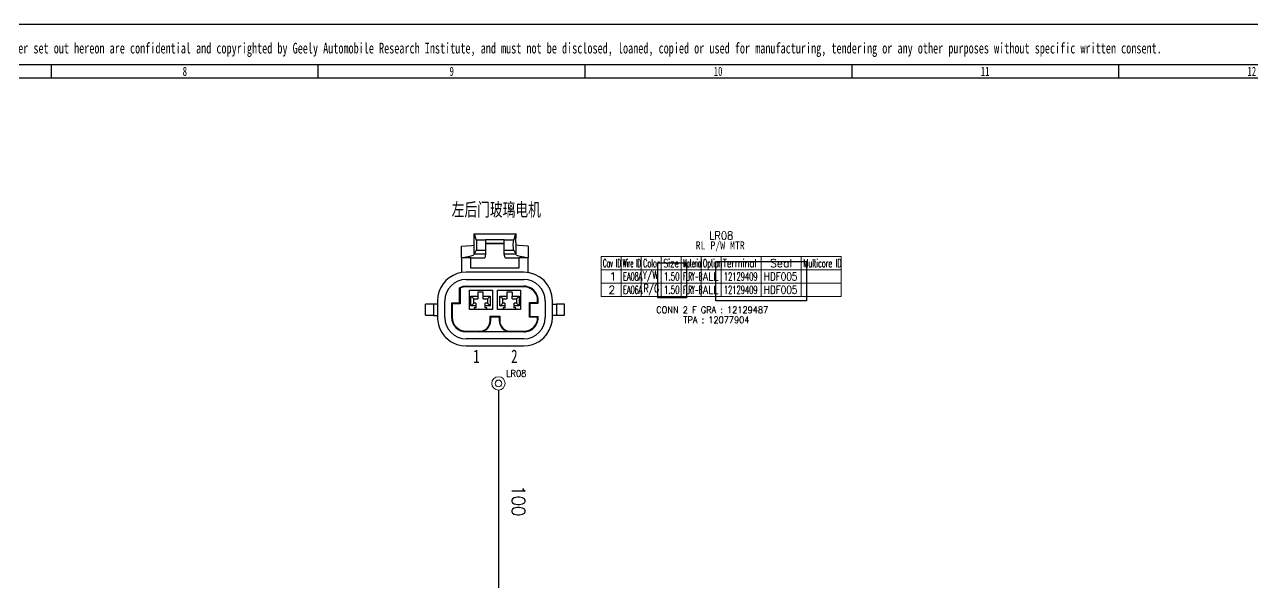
# Model space of a CAD drawing. Header units: inches. Extents: x 47316 to 59086, y 3141 to 11743.
# Drawn here: x 48026.3 to 48486.4, y 7501.3 to 7710.2 of the extents above; entities that cross this region are included whole.
import ezdxf

# ---------------------------------------------------------------- set-up
doc = ezdxf.new("R2010")
doc.units = ezdxf.units.IN
doc.header["$MEASUREMENT"] = 0
doc.styles.add('MtX_@FangSong_GB2312', font='')
doc.styles.add('MtX_SimSun', font='')
doc.styles.get("Standard").update_dxf_attribs({"font": ''})
doc.styles.get('MtX_@FangSong_GB2312').set_extended_font_data('@FangSong_GB2312')
doc.styles.get('MtX_SimSun').set_extended_font_data('SimSun')
doc.styles.get('Standard').set_extended_font_data('SimSun')
doc.linetypes.add('_VH_OTCON', pattern='A,0.0001,[7,VeSys.shx,S=0.1,R=0,X=0,Y=0],-0.4,[7,VeSys.shx,S=0.1,R=0,X=0,Y=0],-0.4,["X",Standard,S=1,R=0,X=-0.5,Y=-0.5],-0.0001,[7,VeSys.shx,S=0.1,R=0,X=0,Y=0],-0.4', length=1.2002)

msp = doc.modelspace()

# ---------------------------------------------------------------- linework, layer by layer
at = {"color": 0, "lineweight": -3}
for p, q in [((49099.34, 7710.2), (47316.34, 7710.2)), ((47336.34, 7695.2), (49079.34, 7695.2)), ((48036.34, 7690.2), (48036.34, 7695.2)), ((48136.34, 7690.2), (48136.34, 7695.2)), ((48236.34, 7690.2), (48236.34, 7695.2)), ((48336.34, 7690.2), (48336.34, 7695.2)), ((48436.34, 7690.2), (48436.34, 7695.2)), ((47336.34, 7690.2), (49079.34, 7690.2)), ((48195.53, 7629.51), (48195.59, 7629.19)), ((48209.47, 7628.96), (48209.55, 7629.51)), ((48190.04, 7627.27), (48193.77, 7627.44)), ((48193.77, 7627.44), (48194.59, 7627.53)), ((48194.63, 7627.55), (48194.62, 7627.54)), ((48194.62, 7627.54), (48194.62, 7627.54)), ((48194.62, 7627.54), (48194.62, 7627.54)), ((48194.64, 7627.59), (48194.63, 7627.55)), ((48194.67, 7627.82), (48194.64, 7627.59)), ((48194.68, 7628.54), (48194.67, 7627.82)), ((48195.55, 7625.77), (48195.51, 7625.67)), ((48195.6, 7626.13), (48195.55, 7625.77)), ((48195.59, 7629.19), (48195.65, 7628.07)), ((48195.65, 7627.04), (48195.6, 7626.13)), ((48195.65, 7628.07), (48195.65, 7627.04)), ((48209.42, 7627.76), (48209.47, 7628.96)), ((48209.45, 7626.52), (48209.42, 7627.76)), ((48209.52, 7625.84), (48209.45, 7626.52)), ((48209.56, 7625.67), (48209.52, 7625.84)), ((48210.4, 7628.54), (48210.41, 7627.83)), ((48210.41, 7627.83), (48210.44, 7627.59)), ((48210.44, 7627.59), (48210.45, 7627.55)), ((48210.45, 7627.55), (48210.45, 7627.54)), ((48210.45, 7627.54), (48210.46, 7627.54)), ((48210.46, 7627.54), (48210.46, 7627.54)), ((48211.31, 7627.44), (48210.49, 7627.53)), ((48215.04, 7627.27), (48211.31, 7627.44)), ((48186.82, 7616.28), (48185.37, 7615.38)), ((48188.38, 7616.93), (48186.82, 7616.28)), ((48190.04, 7617.34), (48188.38, 7616.93)), ((48191.75, 7617.48), (48190.04, 7617.34)), ((48182.22, 7611.67), (48181.56, 7610.1)), ((48183.09, 7613.09), (48182.22, 7611.67)), ((48184.1, 7614.29), (48183.09, 7613.09)), ((48185.37, 7615.38), (48184.1, 7614.29)), ((48181.15, 7608.45), (48181.01, 7606.75)), ((48181.56, 7610.1), (48181.15, 7608.45)), ((48181.1, 7599.2), (48181.41, 7597.69)), ((48181.41, 7597.69), (48181.93, 7596.24)), ((48222.89, 7595.71), (48223.53, 7597.25)), ((48223.53, 7597.25), (48223.93, 7598.87)), ((48223.93, 7598.87), (48224.06, 7600.52)), ((48181.93, 7596.24), (48182.64, 7594.89)), ((48182.64, 7594.89), (48183.54, 7593.65)), ((48183.54, 7593.65), (48184.05, 7593.07)), ((48184.05, 7593.07), (48184.94, 7592.27)), ((48220.21, 7592.32), (48220.83, 7592.88)), ((48220.83, 7592.88), (48221.98, 7594.22)), ((48221.98, 7594.22), (48222.89, 7595.71)), ((48184.94, 7592.27), (48185.91, 7591.56)), ((48185.91, 7591.56), (48186.59, 7591.16)), ((48186.59, 7591.16), (48188.23, 7590.43)), ((48188.23, 7590.43), (48189.96, 7589.98)), ((48189.96, 7589.98), (48191.75, 7589.83)), ((48213.34, 7589.83), (48215.01, 7589.96)), ((48215.01, 7589.96), (48216.62, 7590.35)), ((48216.62, 7590.35), (48217.89, 7590.85)), ((48217.89, 7590.85), (48219.09, 7591.51)), ((48219.09, 7591.51), (48220.21, 7592.32))]:
    msp.add_line(p, q, dxfattribs=at)
at = {"color": 0, "lineweight": -3, "ltscale": 0.002187}
for p, q in [((48194.61, 7631.79), (48194.78, 7631.79)), ((48210.3, 7631.79), (48210.47, 7631.79))]:
    msp.add_line(p, q, dxfattribs=at)
at = {"color": 0, "lineweight": -3, "ltscale": 0.040658}
for p, q in [((48194.61, 7631.79), (48194.68, 7628.54)), ((48210.4, 7628.54), (48210.47, 7631.79))]:
    msp.add_line(p, q, dxfattribs=at)
at = {"color": 0, "lineweight": -3, "ltscale": 0.193939}
msp.add_line((48194.78, 7631.79), (48210.3, 7631.79), dxfattribs=at)
at = {"color": 0, "lineweight": -3, "ltscale": 0.030101}
for p, q in [((48194.78, 7631.79), (48195.53, 7629.51)), ((48209.55, 7629.51), (48210.3, 7631.79))]:
    msp.add_line(p, q, dxfattribs=at)
at = {"color": 0, "lineweight": -3, "ltscale": 0.043921}
for p, q in [((48199.04, 7629.51), (48195.53, 7629.51)), ((48209.55, 7629.51), (48206.04, 7629.51))]:
    msp.add_line(p, q, dxfattribs=at)
at = {"color": 0, "lineweight": -3, "ltscale": 0.087411}
for p, q in [((48199.04, 7629.65), (48206.04, 7629.65)), ((48206.04, 7628.19), (48199.04, 7628.19))]:
    msp.add_line(p, q, dxfattribs=at)
at = {"color": 0, "lineweight": -3, "ltscale": 0.00182}
for p, q in [((48199.04, 7629.51), (48199.04, 7629.65)), ((48206.04, 7629.51), (48206.04, 7629.65))]:
    msp.add_line(p, q, dxfattribs=at)
at = {"color": 0, "lineweight": -3, "ltscale": 0.047924}
for p, q in [((48199.04, 7629.51), (48199.04, 7625.67)), ((48206.04, 7625.67), (48206.04, 7629.51))]:
    msp.add_line(p, q, dxfattribs=at)
at = {"color": 0, "lineweight": -3, "ltscale": 0.054741}
for p, q in [((48190.04, 7622.89), (48190.04, 7627.27)), ((48215.04, 7627.27), (48215.04, 7622.89))]:
    msp.add_line(p, q, dxfattribs=at)
at = {"color": 0, "lineweight": -3, "ltscale": 0.000348626}
for p, q in [((48194.59, 7627.53), (48194.62, 7627.54)), ((48210.46, 7627.54), (48210.49, 7627.53))]:
    msp.add_line(p, q, dxfattribs=at)
at = {"color": 0, "lineweight": -3, "ltscale": 0.043813}
for p, q in [((48194.59, 7627.53), (48194.59, 7624.03)), ((48210.49, 7624.03), (48210.49, 7627.53))]:
    msp.add_line(p, q, dxfattribs=at)
at = {"color": 0, "lineweight": -3, "ltscale": 0.020609}
for p, q in [((48195.51, 7625.67), (48194.78, 7624.19)), ((48209.56, 7625.67), (48210.3, 7624.19))]:
    msp.add_line(p, q, dxfattribs=at)
at = {"color": 0, "lineweight": -3, "ltscale": 0.044104}
for p, q in [((48195.51, 7625.67), (48199.04, 7625.67)), ((48206.04, 7625.67), (48209.56, 7625.67))]:
    msp.add_line(p, q, dxfattribs=at)
at = {"color": 0, "lineweight": -3, "ltscale": 0.087524}
msp.add_line((48206.04, 7628.05), (48199.04, 7628.05), dxfattribs=at)
at = {"color": 0, "lineweight": -3, "ltscale": 0.018462}
for p, q in [((48199.04, 7625.67), (48199.04, 7624.19)), ((48206.04, 7624.19), (48206.04, 7625.67))]:
    msp.add_line(p, q, dxfattribs=at)
at = {"color": 0, "lineweight": -3, "ltscale": 0.04375}
for p, q in [((48193.54, 7622.89), (48190.04, 7622.89)), ((48215.04, 7622.89), (48211.54, 7622.89))]:
    msp.add_line(p, q, dxfattribs=at)
at = {"color": 0, "lineweight": -3, "ltscale": 0.069428}
msp.add_line((48190.04, 7622.89), (48190.04, 7617.34), dxfattribs=at)
at = {"color": 0, "lineweight": -3, "ltscale": 0.065106}
for p, q in [((48193.54, 7622.89), (48198.75, 7622.89)), ((48206.33, 7622.89), (48211.54, 7622.89))]:
    msp.add_line(p, q, dxfattribs=at)
at = {"color": 0, "lineweight": -3, "ltscale": 0.04875}
for p, q in [((48193.54, 7618.99), (48193.54, 7622.89)), ((48211.54, 7622.89), (48211.54, 7618.99))]:
    msp.add_line(p, q, dxfattribs=at)
at = {"color": 0, "lineweight": -3, "ltscale": 0.003202}
for p, q in [((48194.78, 7624.19), (48194.59, 7624.03)), ((48210.49, 7624.03), (48210.3, 7624.19))]:
    msp.add_line(p, q, dxfattribs=at)
at = {"color": 0, "lineweight": -3, "ltscale": 0.053264}
for p, q in [((48199.04, 7624.19), (48194.78, 7624.19)), ((48210.3, 7624.19), (48206.04, 7624.19))]:
    msp.add_line(p, q, dxfattribs=at)
at = {"color": 0, "lineweight": -3, "ltscale": 0.016663}
for p, q in [((48199.04, 7624.19), (48198.75, 7622.89)), ((48206.33, 7622.89), (48206.04, 7624.19))]:
    msp.add_line(p, q, dxfattribs=at)
at = {"color": 0, "lineweight": -3, "ltscale": 0.069385}
msp.add_line((48215.04, 7617.34), (48215.04, 7622.89), dxfattribs=at)
at = {"color": 0, "linetype": 'Continuous', "lineweight": 15}
for p, q in [((48242.31, 7623.35), (48332.31, 7623.35)), ((48242.31, 7618.35), (48242.31, 7623.35)), ((48242.31, 7618.35), (48332.31, 7618.35))]:
    msp.add_line(p, q, dxfattribs=at)
at = {"color": 7, "linetype": 'Continuous', "lineweight": 15}
for p, q in [((48249.81, 7618.35), (48249.81, 7623.35)), ((48257.31, 7618.35), (48257.31, 7623.35)), ((48264.81, 7618.35), (48264.81, 7623.35)), ((48272.31, 7618.35), (48272.31, 7623.35)), ((48279.81, 7618.35), (48279.81, 7623.35)), ((48287.31, 7618.35), (48287.31, 7623.35)), ((48302.31, 7618.35), (48302.31, 7623.35)), ((48317.31, 7618.35), (48317.31, 7623.35)), ((48332.31, 7618.35), (48332.31, 7623.35))]:
    msp.add_line(p, q, dxfattribs=at)
at = {"color": 1, "lineweight": 30}
for p, q in [((48263.63, 7621.01), (48274.34, 7621.01)), ((48263.63, 7607.85), (48263.63, 7621.01)), ((48274.34, 7621.01), (48274.34, 7607.85)), ((48285.37, 7621.51), (48319.29, 7621.51)), ((48285.37, 7606.7), (48285.37, 7621.51)), ((48319.29, 7621.51), (48319.29, 7606.7)), ((48274.34, 7607.85), (48263.63, 7607.85)), ((48319.29, 7606.7), (48285.37, 7606.7))]:
    msp.add_line(p, q, dxfattribs=at)
at = {"color": 0, "lineweight": -3, "ltscale": 0.269873}
for p, q in [((48213.34, 7617.48), (48191.75, 7617.48)), ((48191.75, 7589.83), (48213.34, 7589.83))]:
    msp.add_line(p, q, dxfattribs=at)
at = {"color": 0, "lineweight": -3, "ltscale": 0.225}
msp.add_line((48211.54, 7618.99), (48193.54, 7618.99), dxfattribs=at)
at = {"color": 102, "linetype": 'Continuous', "lineweight": 15}
for p, q in [((48249.81, 7613.35), (48249.81, 7618.35)), ((48257.31, 7613.35), (48257.31, 7618.35)), ((48264.81, 7613.35), (48264.81, 7618.35)), ((48272.31, 7613.35), (48272.31, 7618.35)), ((48279.81, 7613.35), (48279.81, 7618.35)), ((48287.31, 7613.35), (48287.31, 7618.35)), ((48302.31, 7613.35), (48302.31, 7618.35)), ((48317.31, 7613.35), (48317.31, 7618.35)), ((48249.81, 7608.35), (48249.81, 7613.35)), ((48257.31, 7608.35), (48257.31, 7613.35)), ((48264.81, 7608.35), (48264.81, 7613.35)), ((48272.31, 7608.35), (48272.31, 7613.35)), ((48279.81, 7608.35), (48279.81, 7613.35)), ((48287.31, 7608.35), (48287.31, 7613.35)), ((48302.31, 7608.35), (48302.31, 7613.35)), ((48317.31, 7608.35), (48317.31, 7613.35))]:
    msp.add_line(p, q, dxfattribs=at)
at = {"color": 0, "lineweight": -3, "ltscale": 0.071476}
msp.add_line((48189.29, 7605.91), (48189.29, 7611.62), dxfattribs=at)
at = {"color": 0, "lineweight": -3, "ltscale": 0.003694}
msp.add_line((48189.29, 7611.62), (48189.54, 7611.47), dxfattribs=at)
at = {"color": 0, "lineweight": -3, "ltscale": 0.072646}
msp.add_line((48189.54, 7611.47), (48189.54, 7605.65), dxfattribs=at)
at = {"color": 0, "lineweight": -3, "ltscale": 0.270001}
for p, q in [((48191.74, 7612.2), (48213.34, 7612.2)), ((48213.34, 7611.95), (48191.74, 7611.95)), ((48213.34, 7595.1), (48191.74, 7595.1))]:
    msp.add_line(p, q, dxfattribs=at)
at = {"color": 0, "lineweight": -3, "ltscale": 0.003131}
for p, q in [((48191.74, 7611.95), (48191.74, 7612.2)), ((48213.34, 7612.2), (48213.34, 7611.95)), ((48186.54, 7600.55), (48186.29, 7600.55)), ((48191.74, 7595.1), (48191.74, 7595.35)), ((48213.34, 7595.35), (48213.34, 7595.1))]:
    msp.add_line(p, q, dxfattribs=at)
at = {"color": 0, "lineweight": -3, "ltscale": 0.27}
for p, q in [((48191.75, 7614.72), (48213.35, 7614.72)), ((48213.35, 7592.47), (48191.75, 7592.47))]:
    msp.add_line(p, q, dxfattribs=at)
at = {"color": 0, "lineweight": -3, "ltscale": 0.076723}
for p, q in [((48181.01, 7606.69), (48181.01, 7600.55)), ((48224.06, 7600.55), (48224.06, 7606.69))]:
    msp.add_line(p, q, dxfattribs=at)
at = {"color": 0, "lineweight": -3, "ltscale": 0.0775}
for p, q in [((48183.72, 7600.49), (48183.72, 7606.69)), ((48221.37, 7606.69), (48221.37, 7600.49))]:
    msp.add_line(p, q, dxfattribs=at)
at = {"color": 0, "lineweight": -3, "ltscale": 0.1125}
for p, q in [((48192.96, 7603.54), (48192.96, 7610.74)), ((48201.6, 7610.74), (48201.6, 7603.54)), ((48203.52, 7603.54), (48203.52, 7610.74)), ((48212.16, 7610.74), (48212.16, 7603.54))]:
    msp.add_line(p, q, dxfattribs=at)
at = {"color": 0, "lineweight": -3, "ltscale": 0.134998}
msp.add_line((48192.96, 7610.74), (48201.6, 7610.74), dxfattribs=at)
at = {"color": 0, "lineweight": -3, "ltscale": 0.0575}
for p, q in [((48193.52, 7604.82), (48193.52, 7608.5)), ((48200.72, 7608.5), (48200.72, 7604.82)), ((48204.4, 7604.82), (48204.4, 7608.5)), ((48211.6, 7608.5), (48211.6, 7604.82))]:
    msp.add_line(p, q, dxfattribs=at)
at = {"color": 0, "lineweight": -3, "ltscale": 0.041251}
for p, q in [((48193.52, 7608.5), (48196.16, 7608.5)), ((48198.08, 7608.5), (48200.72, 7608.5)), ((48204.4, 7608.5), (48207.04, 7608.5))]:
    msp.add_line(p, q, dxfattribs=at)
at = {"color": 0, "lineweight": -3, "ltscale": 0.022982}
for p, q in [((48194.56, 7607.46), (48193.52, 7608.5)), ((48199.68, 7607.46), (48200.72, 7608.5)), ((48205.44, 7607.46), (48204.4, 7608.5))]:
    msp.add_line(p, q, dxfattribs=at)
at = {"color": 0, "lineweight": -3, "ltscale": 0.025}
for p, q in [((48194.56, 7605.86), (48194.56, 7607.46)), ((48194.56, 7607.46), (48196.16, 7607.46)), ((48198.08, 7607.46), (48199.68, 7607.46)), ((48199.68, 7607.46), (48199.68, 7605.86)), ((48205.44, 7605.86), (48205.44, 7607.46)), ((48205.44, 7607.46), (48207.04, 7607.46)), ((48208.96, 7607.46), (48210.56, 7607.46)), ((48210.56, 7607.46), (48210.56, 7605.86))]:
    msp.add_line(p, q, dxfattribs=at)
at = {"color": 0, "lineweight": -3, "ltscale": 0.022501}
for p, q in [((48196.16, 7609.94), (48196.16, 7608.5)), ((48198.08, 7608.5), (48198.08, 7609.94)), ((48207.04, 7609.94), (48207.04, 7608.5)), ((48208.96, 7609.94), (48208.96, 7608.5))]:
    msp.add_line(p, q, dxfattribs=at)
at = {"color": 0, "lineweight": -3, "ltscale": 0.029999}
msp.add_line((48198.08, 7609.94), (48196.16, 7609.94), dxfattribs=at)
at = {"color": 0, "lineweight": -3, "ltscale": 0.016251}
for p, q in [((48196.16, 7608.5), (48196.16, 7607.46)), ((48198.08, 7607.46), (48198.08, 7608.5)), ((48207.04, 7608.5), (48207.04, 7607.46)), ((48208.96, 7607.46), (48208.96, 7608.5))]:
    msp.add_line(p, q, dxfattribs=at)
at = {"color": 0, "lineweight": -3, "ltscale": 0.135001}
msp.add_line((48203.52, 7610.74), (48212.16, 7610.74), dxfattribs=at)
at = {"color": 0, "lineweight": -3, "ltscale": 0.030002}
msp.add_line((48208.96, 7609.94), (48207.04, 7609.94), dxfattribs=at)
at = {"color": 0, "lineweight": -3, "ltscale": 0.041248}
msp.add_line((48208.96, 7608.5), (48211.6, 7608.5), dxfattribs=at)
at = {"color": 0, "lineweight": -3, "ltscale": 0.02298}
msp.add_line((48210.56, 7607.46), (48211.6, 7608.5), dxfattribs=at)
at = {"color": 0, "lineweight": -3, "ltscale": 0.0375}
for p, q in [((48179.54, 7605.44), (48176.54, 7605.45)), ((48189.29, 7605.91), (48186.29, 7605.91)), ((48189.54, 7605.65), (48186.54, 7605.65)), ((48228.54, 7605.45), (48225.54, 7605.44)), ((48176.54, 7601.34), (48179.54, 7601.35)), ((48225.54, 7601.35), (48228.54, 7601.34))]:
    msp.add_line(p, q, dxfattribs=at)
at = {"color": 0, "lineweight": -3, "ltscale": 0.051309}
for p, q in [((48176.54, 7601.34), (48176.54, 7605.45)), ((48228.54, 7601.34), (48228.54, 7605.45))]:
    msp.add_line(p, q, dxfattribs=at)
at = {"color": 0, "lineweight": -3, "ltscale": 0.01844}
for p, q in [((48181.01, 7605.49), (48179.54, 7605.49)), ((48224.06, 7605.49), (48225.54, 7605.49)), ((48179.54, 7601.3), (48181.01, 7601.3)), ((48225.54, 7601.3), (48224.06, 7601.3))]:
    msp.add_line(p, q, dxfattribs=at)
at = {"color": 0, "lineweight": -3, "ltscale": 0.052269}
for p, q in [((48179.54, 7605.49), (48179.54, 7601.3)), ((48225.54, 7605.49), (48225.54, 7601.3))]:
    msp.add_line(p, q, dxfattribs=at)
at = {"color": 0, "lineweight": -3, "ltscale": 0.066881}
msp.add_line((48186.29, 7605.91), (48186.29, 7600.55), dxfattribs=at)
at = {"color": 0, "lineweight": -3, "ltscale": 0.004428}
for p, q in [((48186.29, 7605.91), (48186.54, 7605.65)), ((48189.54, 7605.65), (48189.29, 7605.91)), ((48215.54, 7606.14), (48215.79, 7605.89)), ((48215.54, 7600.64), (48215.79, 7600.89))]:
    msp.add_line(p, q, dxfattribs=at)
at = {"color": 0, "lineweight": -3, "ltscale": 0.06375}
msp.add_line((48186.54, 7605.65), (48186.54, 7600.55), dxfattribs=at)
at = {"color": 0, "lineweight": -3, "ltscale": 0.027499}
msp.add_line((48194.72, 7603.54), (48192.96, 7603.54), dxfattribs=at)
at = {"color": 0, "lineweight": -3, "ltscale": 0.022981}
for p, q in [((48194.56, 7605.86), (48193.52, 7604.82)), ((48199.68, 7605.86), (48200.72, 7604.82)), ((48205.44, 7605.86), (48204.4, 7604.82))]:
    msp.add_line(p, q, dxfattribs=at)
at = {"color": 0, "lineweight": -3, "ltscale": 0.028751}
for p, q in [((48195.36, 7604.82), (48193.52, 7604.82)), ((48200.72, 7604.82), (48198.88, 7604.82)), ((48206.24, 7604.82), (48204.4, 7604.82))]:
    msp.add_line(p, q, dxfattribs=at)
at = {"color": 0, "lineweight": -3, "ltscale": 0.0125}
for p, q in [((48195.36, 7605.86), (48194.56, 7605.86)), ((48199.68, 7605.86), (48198.88, 7605.86)), ((48206.24, 7605.86), (48205.44, 7605.86)), ((48210.56, 7605.86), (48209.76, 7605.86))]:
    msp.add_line(p, q, dxfattribs=at)
at = {"color": 0, "lineweight": -3, "ltscale": 0.008749}
for p, q in [((48194.72, 7604.1), (48194.72, 7603.54)), ((48199.52, 7603.54), (48199.52, 7604.1)), ((48205.6, 7604.1), (48205.6, 7603.54)), ((48210.4, 7603.54), (48210.4, 7604.1))]:
    msp.add_line(p, q, dxfattribs=at)
at = {"color": 0, "lineweight": -3, "ltscale": 0.010001}
for p, q in [((48195.36, 7604.1), (48194.72, 7604.1)), ((48199.52, 7604.1), (48198.88, 7604.1)), ((48206.24, 7604.1), (48205.6, 7604.1))]:
    msp.add_line(p, q, dxfattribs=at)
at = {"color": 0, "lineweight": -3, "ltscale": 0.075}
for p, q in [((48199.52, 7603.54), (48194.72, 7603.54)), ((48210.4, 7603.54), (48205.6, 7603.54))]:
    msp.add_line(p, q, dxfattribs=at)
at = {"color": 0, "lineweight": -3, "ltscale": 0.016249}
for p, q in [((48195.36, 7605.86), (48195.36, 7604.82)), ((48198.88, 7604.82), (48198.88, 7605.86)), ((48206.24, 7605.86), (48206.24, 7604.82)), ((48209.76, 7604.82), (48209.76, 7605.86))]:
    msp.add_line(p, q, dxfattribs=at)
at = {"color": 0, "lineweight": -3, "ltscale": 0.01125}
for p, q in [((48195.36, 7604.82), (48195.36, 7604.1)), ((48198.88, 7604.1), (48198.88, 7604.82)), ((48206.24, 7604.82), (48206.24, 7604.1)), ((48209.76, 7604.1), (48209.76, 7604.82))]:
    msp.add_line(p, q, dxfattribs=at)
at = {"color": 0, "lineweight": -3, "ltscale": 0.032498}
for p, q in [((48201.6, 7603.54), (48199.52, 7603.54)), ((48205.6, 7603.54), (48203.52, 7603.54))]:
    msp.add_line(p, q, dxfattribs=at)
at = {"color": 0, "lineweight": -3, "ltscale": 0.028748}
msp.add_line((48211.6, 7604.82), (48209.76, 7604.82), dxfattribs=at)
at = {"color": 0, "lineweight": -3, "ltscale": 0.009998}
msp.add_line((48210.4, 7604.1), (48209.76, 7604.1), dxfattribs=at)
at = {"color": 0, "lineweight": -3, "ltscale": 0.027502}
msp.add_line((48212.16, 7603.54), (48210.4, 7603.54), dxfattribs=at)
at = {"color": 0, "lineweight": -3, "ltscale": 0.022979}
msp.add_line((48210.56, 7605.86), (48211.6, 7604.82), dxfattribs=at)
at = {"color": 0, "lineweight": -3, "ltscale": 0.037051}
msp.add_line((48215.54, 7606.14), (48218.5, 7606.14), dxfattribs=at)
at = {"color": 0, "lineweight": -3, "ltscale": 0.06875}
msp.add_line((48215.54, 7600.64), (48215.54, 7606.14), dxfattribs=at)
at = {"color": 0, "lineweight": -3, "ltscale": 0.036646}
msp.add_line((48215.79, 7605.89), (48218.72, 7605.89), dxfattribs=at)
at = {"color": 0, "lineweight": -3, "ltscale": 0.062489}
msp.add_line((48215.79, 7600.89), (48215.79, 7605.89), dxfattribs=at)
at = {"color": 0, "lineweight": -3, "ltscale": 0.00415}
msp.add_line((48218.72, 7605.89), (48218.5, 7606.14), dxfattribs=at)
at = {"color": 0, "lineweight": -3, "ltscale": 0.02}
for p, q in [((48200.74, 7599.35), (48200.74, 7600.95)), ((48204.34, 7600.95), (48204.34, 7599.35))]:
    msp.add_line(p, q, dxfattribs=at)
at = {"color": 0, "lineweight": -3, "ltscale": 0.045001}
msp.add_line((48200.74, 7600.95), (48204.34, 7600.95), dxfattribs=at)
at = {"color": 0, "lineweight": -3, "ltscale": 0.003857}
for p, q in [((48200.74, 7600.95), (48200.96, 7600.74)), ((48204.34, 7600.95), (48204.12, 7600.74))]:
    msp.add_line(p, q, dxfattribs=at)
at = {"color": 0, "lineweight": -3, "ltscale": 0.002728}
for p, q in [((48200.96, 7599.35), (48200.74, 7599.35)), ((48204.34, 7599.35), (48204.12, 7599.35)), ((48196.74, 7595.35), (48196.74, 7595.14)), ((48208.34, 7595.14), (48208.34, 7595.35))]:
    msp.add_line(p, q, dxfattribs=at)
at = {"color": 0, "lineweight": -3, "ltscale": 0.017273}
for p, q in [((48200.96, 7599.35), (48200.96, 7600.74)), ((48204.12, 7600.74), (48204.12, 7599.35))]:
    msp.add_line(p, q, dxfattribs=at)
at = {"color": 0, "lineweight": -3, "ltscale": 0.039545}
msp.add_line((48200.96, 7600.74), (48204.12, 7600.74), dxfattribs=at)
at = {"color": 0, "lineweight": -3, "ltscale": 0.037491}
msp.add_line((48218.54, 7600.64), (48215.54, 7600.64), dxfattribs=at)
at = {"color": 0, "lineweight": -3, "ltscale": 0.037367}
msp.add_line((48215.79, 7600.89), (48218.78, 7600.89), dxfattribs=at)
at = {"color": 0, "lineweight": -3, "ltscale": 0.004342}
msp.add_line((48218.78, 7600.89), (48218.54, 7600.64), dxfattribs=at)
at = {"color": 0, "lineweight": -3, "ltscale": 0.0625}
for p, q in [((48191.74, 7595.35), (48196.74, 7595.35)), ((48208.34, 7595.35), (48213.34, 7595.35))]:
    msp.add_line(p, q, dxfattribs=at)
at = {"color": 0, "lineweight": -3, "ltscale": 0.145001}
msp.add_line((48208.34, 7595.14), (48196.74, 7595.14), dxfattribs=at)
at = {"color": 0, "linetype": '_VH_OTCON', "lineweight": -2, "ltscale": 5}
msp.add_line((48203.83, 7573.32), (48203.83, 7491.59), dxfattribs=at)
at = {"color": 0, "linetype": 'Continuous', "lineweight": 15}
for points in [[(48242.31, 7613.35), (48242.31, 7618.35), (48332.31, 7618.35), (48332.31, 7613.35)], [(48242.31, 7608.35), (48242.31, 7613.35), (48332.31, 7613.35), (48332.31, 7608.35)]]:
    msp.add_lwpolyline(points, close=True, dxfattribs=at)
for radius in [2.5, 1.25]:
    msp.add_circle((48203.83, 7575.82), radius, dxfattribs=at)
at = {"color": 0, "lineweight": -3}
for centre, radius, start, end in [((48213.34, 7606.75), 10.72, 0, 90), ((48191.75, 7606.69), 8.02, 90, 180), ((48191.74, 7606.75), 5.45, 90, 116.7173), ((48191.74, 7606.75), 5.2, 90.0001, 115.0289), ((48213.34, 7606.75), 5.45, 350.9167, 90), ((48213.34, 7606.75), 5.2, 353.2633, 90), ((48213.35, 7606.69), 8.02, 0, 90), ((48191.74, 7600.55), 10.72, 180.3322, 187.2628), ((48191.75, 7600.49), 8.02, 180, 270), ((48191.74, 7600.55), 5.45, 180, 270), ((48191.74, 7600.55), 5.2, 179.9999, 270.0001), ((48196.74, 7599.35), 4, 270, 360), ((48196.74, 7599.35), 4.22, 270, 360), ((48208.34, 7599.35), 4.22, 180, 270), ((48208.34, 7599.35), 4, 180, 270), ((48213.34, 7600.55), 5.45, 270, 3.5813), ((48213.34, 7600.55), 5.2, 269.9999, 0.9919), ((48213.35, 7600.49), 8.02, 270, 0)]:
    msp.add_arc(centre, radius, start, end, dxfattribs=at)
for centre, start_param, end_param in [((48158.74, 7624.26), 5.767472, 6.198375), ((48246.34, 7624.26), 3.226403, 3.657306)]:
    msp.add_ellipse(centre, major_axis=(35.98, 0), ratio=0.076943, start_param=start_param, end_param=end_param, dxfattribs=at)

# ---------------------------------------------------------------- texts
at = {"color": 0, "lineweight": -3, "width": 0.7}
for s, height, style, p in [('This drawing and any information or descriptive matter set out hereon are confidential and copyrighted by Geely Automobile Research Institute, and must not be disclosed, loaned, copied or used for manufacturing, tendering or any other purposes without specific written consent.', 4, 'MtX_@FangSong_GB2312', (47924.81, 7699.38)), ('8', 3.4, 'MtX_SimSun', (48085.51, 7691)), ('9', 3.4, 'MtX_SimSun', (48185.51, 7691)), ('10', 3.4, 'MtX_SimSun', (48284.53, 7691)), ('11', 3.4, 'MtX_SimSun', (48384.62, 7691)), ('12', 3.4, 'MtX_SimSun', (48484.55, 7691)), ('左后门玻璃电机', 5, 'MtX_SimSun', (48186.32, 7638.43)), ('1', 5, 'MtX_SimSun', (48194.39, 7583.48)), ('2', 5, 'MtX_SimSun', (48208.62, 7583.48))]:
    msp.add_text(s, height=height, dxfattribs=dict(at, style=style)).set_placement(p)
at = {"color": 6, "linetype": 'Continuous', "lineweight": 20, "char_height": 3, "attachment_point": 1}
for s, insert, width in [('\\f黑体|b0|i0|c1|p0;\\W0.9000000000;\\T1.0000000000;\\o\\lRL P/W MTR', (48277.77, 7629.01), 19.4157), ('\\Fromans.shx;\\W0.9000000000;\\T1.0000000000;\\o\\lLR08', (48282.81, 7632.66), 10.0286)]:
    msp.add_mtext(s, dxfattribs=dict(at, insert=insert, width=width))
at = {"color": 7, "linetype": 'Continuous', "lineweight": 15, "char_height": 3, "attachment_point": 1}
for s, insert, width in [('\\Fromans.shx;\\W0.4292452830;\\T1.0000000000;\\o\\lCav ID', (48243, 7622.35), 6.5), ('\\Fromans.shx;\\W0.4026548673;\\T1.0000000000;\\o\\lWire ID', (48250.43, 7622.35), 6.5), ('\\Fromans.shx;\\W0.5687500000;\\T1.0000000000;\\o\\lColor', (48258.06, 7622.35), 6.5), ('\\Fromans.shx;\\W0.7222222222;\\T1.0000000000;\\o\\lSize', (48265.62, 7622.35), 6.5), ('\\Fromans.shx;\\W0.3760330579;\\T1.0000000000;\\o\\lMaterial', (48273.03, 7622.35), 6.5), ('\\Fromans.shx;\\W0.4595959596;\\T1.0000000000;\\o\\lOption', (48280.51, 7622.35), 6.5), ('\\Fromans.shx;\\W0.7480916031;\\T1.0000000000;\\o\\lTerminal', (48287.92, 7622.35), 14), ('\\Fromans.shx;\\W1.0000000000;\\T1.0000000000;\\o\\lSeal', (48305.6, 7622.35), 9.2857), ('\\Fromans.shx;\\W0.5185185185;\\T1.0000000000;\\o\\lMulticore ID', (48318.11, 7622.35), 14), ('\\Fromans.shx;\\W1.0000000000;\\T1.0000000000;\\o\\l1', (48245.49, 7617.35), 2.8571), ('\\Fromans.shx;\\W1.0000000000;\\T1.0000000000;\\o\\l2', (48245.06, 7612.35), 2.8571)]:
    msp.add_mtext(s, dxfattribs=dict(at, insert=insert, width=width))
at = {"color": 21, "linetype": 'Continuous', "lineweight": 15, "attachment_point": 1}
for s, insert, char_height, width in [('\\Fromans.shx;\\W0.4789473684;\\T1.0000000000;\\o\\lEA08A', (48250.59, 7617.35), 3, 6.5), ('\\Fromans.shx;\\W0.6500000000;\\T1.0000000000;\\o\\l1.50', (48265.87, 7617.35), 3, 6.5), ('\\Fromans.shx;\\W0.8750000000;\\T1.0000000000;\\o\\lALL', (48280.44, 7617.35), 3, 6.5), ('\\Fromans.shx;\\W0.8099173554;\\T1.0000000000;\\o\\lHDF005', (48303.28, 7617.35), 3, 14), ('\\Fromans.shx;\\W0.4789473684;\\T1.0000000000;\\o\\lEA06A', (48250.59, 7612.35), 3, 6.5), ('\\Fromans.shx;\\W0.6500000000;\\T1.0000000000;\\o\\l1.50', (48265.87, 7612.35), 3, 6.5), ('\\Fromans.shx;\\W0.8750000000;\\T1.0000000000;\\o\\lALL', (48280.44, 7612.35), 3, 6.5), ('\\Fromans.shx;\\W0.8099173554;\\T1.0000000000;\\o\\lHDF005', (48303.28, 7612.35), 3, 14), ('\\Fromans.shx;\\W0.9000000000;\\T1.0000000000;\\o\\lLR08', (48206.76, 7580.82), 2.5, 8.3571)]:
    msp.add_mtext(s, dxfattribs=dict(at, insert=insert, char_height=char_height, width=width))
at = {"color": 140, "linetype": 'Continuous', "lineweight": 15, "char_height": 3, "attachment_point": 1}
for s, insert, width in [('\\Fromans.shx;\\W0.7109375000;\\T1.0000000000;\\o\\lY/W', (48257.91, 7617.92), 6.5), ('\\Fromans.shx;\\W0.3760330579;\\T1.0000000000;\\o\\lFLRY-B', (48273.03, 7617.35), 6.5), ('\\Fromans.shx;\\W0.6125000000;\\T1.0000000000;\\o\\l12129409', (48288.34, 7617.35), 14), ('\\Fromans.shx;\\W0.7109375000;\\T1.0000000000;\\o\\lR/G', (48258.22, 7612.92), 6.5), ('\\Fromans.shx;\\W0.3760330579;\\T1.0000000000;\\o\\lFLRY-B', (48273.03, 7612.35), 6.5), ('\\Fromans.shx;\\W0.6125000000;\\T1.0000000000;\\o\\l12129409', (48288.34, 7612.35), 14)]:
    msp.add_mtext(s, dxfattribs=dict(at, insert=insert, width=width))
at = {"color": 42, "linetype": 'Continuous', "lineweight": 15, "char_height": 2.5, "attachment_point": 1}
for s, insert, width in [('\\Fromans.shx;\\W0.9000000000;\\T1.0000000000;\\o\\lCONN 2 F GRA : 12129487', (48262.99, 7604.6), 49.2857), ('\\Fromans.shx;\\W0.9000000000;\\T1.0000000000;\\o\\lTPA : 12077904', (48273.12, 7600.85), 28.6071)]:
    msp.add_mtext(s, dxfattribs=dict(at, insert=insert, width=width))
at = {"color": 7, "linetype": '_VH_OTCON', "lineweight": 18, "ltscale": 5, "insert": (48213.83, 7537.6), "char_height": 5, "width": 12.8571, "attachment_point": 1, "rotation": 270}
msp.add_mtext('\\Fromans.shx;\\W0.9000000000;\\T1.0000000000;\\o\\l100', dxfattribs=at)

doc.saveas('drawing.dxf')
